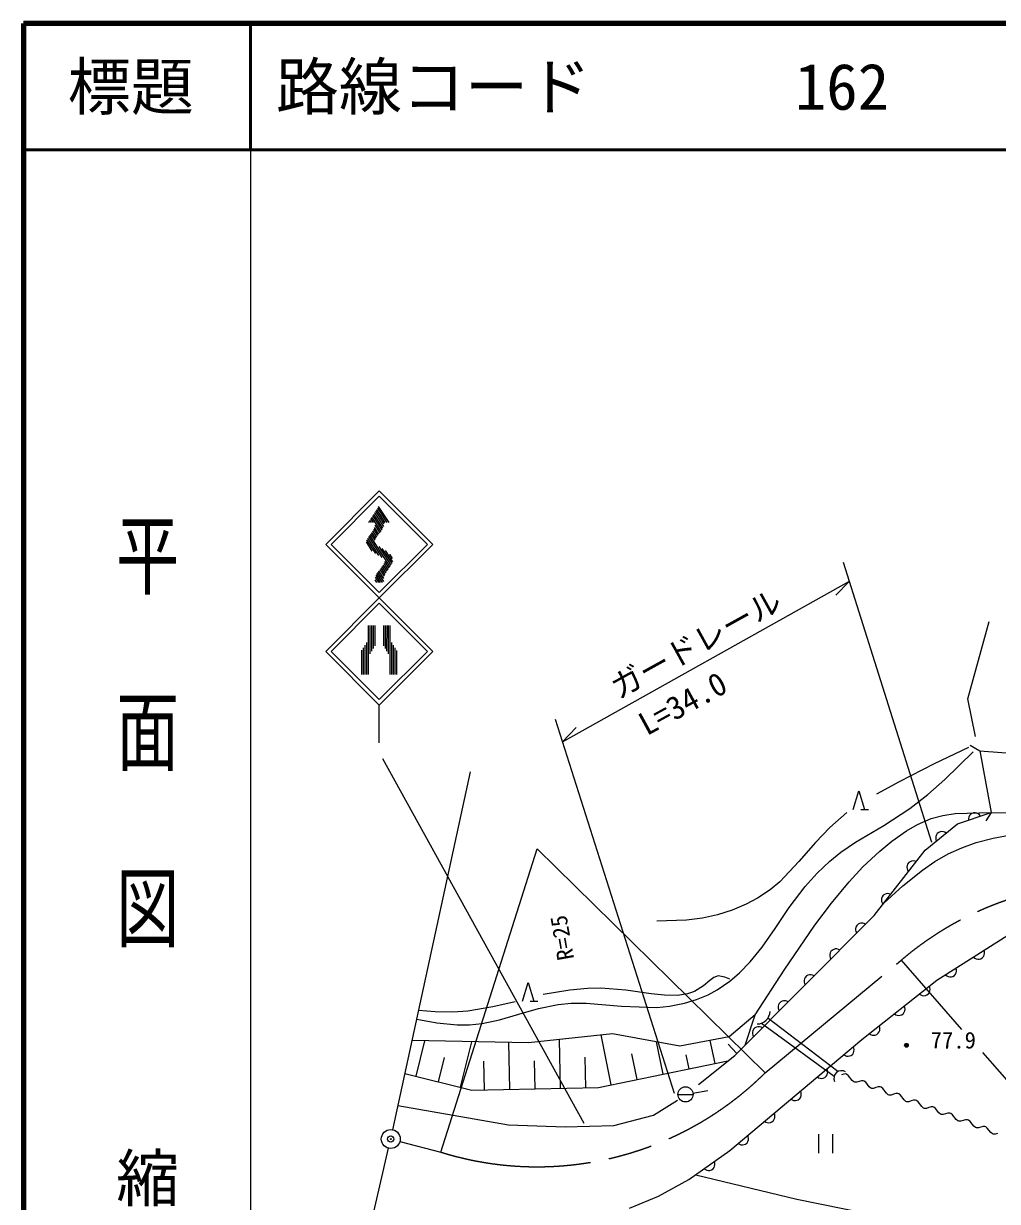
# Model space of a CAD drawing. Units: millimetres, scale not verified. Extents: x 40000 to 680000, y 20000 to 380000.
# Drawn here: x 40000 to 117210, y 286630 to 380000 of the extents above; entities that cross this region are included whole.
import ezdxf
from ezdxf.enums import TextEntityAlignment as Align

# ---------------------------------------------------------------- set-up
doc = ezdxf.new("R2010")
doc.units = ezdxf.units.MM
doc.header["$LTSCALE"] = 1000
doc.header["$PDMODE"] = 32
doc.header["$PDSIZE"] = 500
doc.linetypes.add('CHAIN', pattern=[18.5, 12, -1.5, 3.5, -1.5])
for name, color, linetype, lineweight in [('M-BGD', 7, 'Continuous', 25), ('M-BMK', 2, 'CHAIN', 13), ('M-BMK-OTRS', 5, 'Continuous', 25), ('M-BMK-SRVR', 3, 'Continuous', 25), ('M-STR-HTXT', 7, 'Continuous', 13), ('M-STR-STRC', 7, 'Continuous', 25), ('M-TTL', 2, 'Continuous', 140), ('M-TTL-BAND', 7, 'Continuous', 25), ('M-TTL-LINE', 7, 'Continuous', 50)]:
    doc.layers.add(name, color=color, linetype=linetype, lineweight=lineweight)
doc.layers.add('M-OTRS', color=6, linetype='Continuous')
doc.layers.add('M-TTL-TXT', color=7, linetype='Continuous')
doc.styles.add('@ＭＳ ゴシック', font='')
doc.styles.add('ＭＳ ゴシック', font='')
doc.styles.get('@ＭＳ ゴシック').set_extended_font_data('@MS Gothic')
doc.styles.get('ＭＳ ゴシック').set_extended_font_data('MS Gothic')

msp = doc.modelspace()

# ---------------------------------------------------------------- linework, layer by layer
at = {"layer": 'M-BGD'}
for p, q in [((114870, 326473), (116542, 332612)), ((115465, 323493), (114870, 326473)), ((115043, 322806), (115825, 322356)), ((115825, 322356), (116721, 317473)), ((115825, 322356), (120239, 322003)), ((105782, 317690), (106233, 319190)), ((106233, 319190), (106682, 317690)), ((106382, 317690), (106982, 317690)), ((114048, 316553), (116721, 317473)), ((116721, 317473), (116291, 316789)), ((116721, 317473), (120998, 317412)), ((111484, 314468), (114048, 316553)), ((114935, 317091), (114910, 316977)), ((114910, 316977), (114912, 316850)), ((114997, 317218), (114935, 317091)), ((115072, 317307), (114997, 317218)), ((115172, 317384), (115072, 317307)), ((115323, 317436), (115172, 317384)), ((115450, 317437), (115323, 317436)), ((115564, 317413), (115450, 317437)), ((115691, 317351), (115564, 317413)), ((115780, 317276), (115691, 317351)), ((115857, 317176), (115780, 317276)), ((112371, 315679), (112331, 315569)), ((112439, 315786), (112371, 315679)), ((112563, 315887), (112439, 315786)), ((112681, 315931), (112563, 315887)), ((112797, 315948), (112681, 315931)), ((112937, 315933), (112797, 315948)), ((113047, 315894), (112937, 315933)), ((113154, 315826), (113047, 315894)), ((112331, 315569), (112317, 315429)), ((112317, 315429), (112333, 315313)), ((112333, 315313), (112378, 315195)), ((107428, 309284), (111484, 314468)), ((110047, 313248), (110033, 313133)), ((110033, 313133), (110050, 312992)), ((110090, 313368), (110047, 313248)), ((110050, 312992), (110092, 312883)), ((110188, 313494), (110090, 313368)), ((110092, 312883), (110162, 312778)), ((110294, 313563), (110188, 313494)), ((110403, 313605), (110294, 313563)), ((110543, 313622), (110403, 313605)), ((110659, 313608), (110543, 313622)), ((110778, 313566), (110659, 313608)), ((108266, 310971), (108161, 310902)), ((108375, 311013), (108266, 310971)), ((108515, 311030), (108375, 311013)), ((108631, 311016), (108515, 311030)), ((108750, 310974), (108631, 311016)), ((108020, 310656), (108005, 310541)), ((108005, 310541), (108022, 310400)), ((108062, 310775), (108020, 310656)), ((108022, 310400), (108064, 310291)), ((108161, 310902), (108062, 310775)), ((108064, 310291), (108134, 310186)), ((96396, 298201), (107428, 309284)), ((105995, 308383), (105967, 308270)), ((105967, 308270), (105968, 308128)), ((105968, 308128), (105996, 308015)), ((106052, 308496), (105995, 308383)), ((106165, 308610), (106052, 308496)), ((106278, 308666), (106165, 308610)), ((106391, 308695), (106278, 308666)), ((106532, 308695), (106391, 308695)), ((106645, 308667), (106532, 308695)), ((106759, 308611), (106645, 308667)), ((112416, 304159), (119045, 308384)), ((105996, 308015), (106053, 307902)), ((103950, 306329), (103922, 306215)), ((104007, 306442), (103950, 306329)), ((104120, 306555), (104007, 306442)), ((104233, 306612), (104120, 306555)), ((104346, 306641), (104233, 306612)), ((104487, 306641), (104346, 306641)), ((104600, 306613), (104487, 306641)), ((104714, 306557), (104600, 306613)), ((116183, 306418), (116152, 306540)), ((116156, 306163), (116186, 306301)), ((116186, 306301), (116183, 306418)), ((103922, 306215), (103923, 306074)), ((103923, 306074), (103951, 305961)), ((103951, 305961), (104008, 305848)), ((115309, 306003), (115407, 305923)), ((115407, 305923), (115512, 305871)), ((115512, 305871), (115650, 305841)), ((115650, 305841), (115766, 305844)), ((115766, 305844), (115889, 305874)), ((115889, 305874), (116024, 305960)), ((116024, 305960), (116104, 306059)), ((116104, 306059), (116156, 306163)), ((101962, 304388), (101905, 304274)), ((102075, 304501), (101962, 304388)), ((102188, 304558), (102075, 304501)), ((102301, 304586), (102188, 304558)), ((102442, 304587), (102301, 304586)), ((102555, 304559), (102442, 304587)), ((102669, 304502), (102555, 304559)), ((113100, 304594), (113198, 304515)), ((113198, 304515), (113302, 304463)), ((113302, 304463), (113440, 304432)), ((113440, 304432), (113557, 304435)), ((113557, 304435), (113679, 304466)), ((113679, 304466), (113814, 304552)), ((113814, 304552), (113894, 304650)), ((113894, 304650), (113946, 304755)), ((113974, 305009), (113943, 305132)), ((113946, 304755), (113977, 304893)), ((113977, 304893), (113974, 305009)), ((79565, 302498), (80015, 303998)), ((80015, 303998), (80465, 302498)), ((101905, 304274), (101877, 304161)), ((101877, 304161), (101878, 304020)), ((101878, 304020), (101906, 303907)), ((101906, 303907), (101963, 303794)), ((106448, 299458), (112416, 304159)), ((111857, 303566), (111814, 303685)), ((111872, 303450), (111857, 303566)), ((100256, 302532), (100143, 302504)), ((100397, 302532), (100256, 302532)), ((100510, 302504), (100397, 302532)), ((111029, 303066), (111135, 302997)), ((111135, 302997), (111244, 302955)), ((111244, 302955), (111384, 302938)), ((111384, 302938), (111500, 302953)), ((111500, 302953), (111619, 302996)), ((111619, 302996), (111744, 303095)), ((111744, 303095), (111814, 303201)), ((111814, 303201), (111855, 303310)), ((111855, 303310), (111872, 303450)), ((80165, 302498), (80765, 302497)), ((99860, 302220), (99832, 302107)), ((99832, 302107), (99833, 301965)), ((99833, 301965), (99861, 301852)), ((99917, 302333), (99860, 302220)), ((99861, 301852), (99918, 301739)), ((100030, 302447), (99917, 302333)), ((100143, 302504), (100030, 302447)), ((100624, 302448), (100510, 302504)), ((109755, 301528), (109825, 301634)), ((109868, 301999), (109825, 302118)), ((109825, 301634), (109866, 301743)), ((109866, 301743), (109883, 301883)), ((109883, 301883), (109868, 301999)), ((98004, 301435), (95928, 299678)), ((97203, 299012), (98004, 301435)), ((98510, 300762), (104270, 296573)), ((104564, 296927), (99006, 301156)), ((109039, 301499), (109145, 301430)), ((109145, 301430), (109254, 301388)), ((109254, 301388), (109395, 301372)), ((109395, 301372), (109510, 301386)), ((109510, 301386), (109629, 301429)), ((109629, 301429), (109755, 301528)), ((86691, 299924), (80031, 299197)), ((86599, 295866), (85785, 299826)), ((92021, 298947), (86691, 299924)), ((97815, 300166), (97787, 300053)), ((97787, 300053), (97788, 299911)), ((97788, 299911), (97816, 299798)), ((97872, 300279), (97815, 300166)), ((97816, 299798), (97873, 299685)), ((97985, 300393), (97872, 300279)), ((98098, 300449), (97985, 300393)), ((98211, 300478), (98098, 300449)), ((98352, 300478), (98211, 300478)), ((98465, 300450), (98352, 300478)), ((98579, 300394), (98465, 300450)), ((107050, 299932), (107156, 299863)), ((107156, 299863), (107265, 299821)), ((107265, 299821), (107405, 299805)), ((107405, 299805), (107521, 299819)), ((107521, 299819), (107640, 299862)), ((107640, 299862), (107766, 299961)), ((107766, 299961), (107835, 300067)), ((107835, 300067), (107877, 300176)), ((107879, 300432), (107836, 300551)), ((107877, 300176), (107893, 300316)), ((107893, 300316), (107879, 300432)), ((80031, 299197), (70809, 299392)), ((71122, 296550), (71816, 299370)), ((74654, 295681), (75543, 299292)), ((78547, 295521), (78477, 299230)), ((82561, 295597), (82488, 299465)), ((90710, 296711), (90181, 299285)), ((95928, 299678), (92021, 298947)), ((94821, 297557), (94442, 299400)), ((96526, 298390), (95868, 299107)), ((95981, 290676), (106448, 299458)), ((105831, 298784), (105785, 298901)), ((105849, 298669), (105831, 298784)), ((72888, 296115), (73363, 298045)), ((84568, 295635), (84522, 298065)), ((88655, 296289), (88235, 298331)), ((92765, 297134), (92533, 298262)), ((93499, 295911), (96396, 298201)), ((105018, 298259), (105126, 298192)), ((105126, 298192), (105236, 298154)), ((105236, 298154), (105377, 298142)), ((105377, 298142), (105493, 298160)), ((105493, 298160), (105610, 298207)), ((105610, 298207), (105733, 298310)), ((105733, 298310), (105799, 298417)), ((105799, 298417), (105837, 298528)), ((105837, 298528), (105849, 298669)), ((76541, 295482), (76497, 297756)), ((80554, 295559), (80512, 297771)), ((85572, 295654), (95848, 297769)), ((103738, 297027), (103691, 297145)), ((103756, 296912), (103738, 297027)), ((70238, 296767), (75537, 295463)), ((102925, 296502), (103033, 296436)), ((103033, 296436), (103143, 296398)), ((103143, 296398), (103284, 296386)), ((103284, 296386), (103399, 296404)), ((103399, 296404), (103517, 296450)), ((103517, 296450), (103639, 296553)), ((103639, 296553), (103706, 296661)), ((103706, 296661), (103744, 296771)), ((103744, 296771), (103756, 296912)), ((105031, 296731), (104849, 296672)), ((105193, 296735), (105031, 296731)), ((105277, 296703), (105193, 296735)), ((105396, 296594), (105277, 296703)), ((105705, 296222), (105396, 296594)), ((105824, 296113), (105705, 296222)), ((105909, 296081), (105824, 296113)), ((106070, 296084), (105909, 296081)), ((106253, 296144), (106070, 296084)), ((106423, 296200), (106253, 296144)), ((106574, 296203), (106423, 296200)), ((106653, 296173), (106574, 296203)), ((106764, 296072), (106653, 296173)), ((107052, 295724), (106764, 296072)), ((75537, 295463), (85572, 295654)), ((91878, 295118), (93078, 295117)), ((93069, 295218), (94252, 295419)), ((101644, 295271), (101598, 295388)), ((101662, 295156), (101644, 295271)), ((101650, 295015), (101662, 295156)), ((107163, 295622), (107052, 295724)), ((107242, 295593), (107163, 295622)), ((107393, 295596), (107242, 295593)), ((107563, 295651), (107393, 295596)), ((107746, 295711), (107563, 295651)), ((107907, 295714), (107746, 295711)), ((107992, 295683), (107907, 295714)), ((108111, 295574), (107992, 295683)), ((108420, 295201), (108111, 295574)), ((108539, 295092), (108420, 295201)), ((108623, 295061), (108539, 295092)), ((108785, 295064), (108623, 295061)), ((108967, 295124), (108785, 295064)), ((109150, 295183), (108967, 295124)), ((109312, 295187), (109150, 295183)), ((109396, 295155), (109312, 295187)), ((109515, 295046), (109396, 295155)), ((69685, 294225), (78446, 292700)), ((89939, 293458), (91847, 294650)), ((100832, 294746), (100939, 294679)), ((100939, 294679), (101050, 294641)), ((101050, 294641), (101191, 294629)), ((101191, 294629), (101306, 294647)), ((101306, 294647), (101423, 294694)), ((101423, 294694), (101546, 294797)), ((101546, 294797), (101612, 294904)), ((101612, 294904), (101650, 295015)), ((109824, 294674), (109515, 295046)), ((109943, 294565), (109824, 294674)), ((110027, 294533), (109943, 294565)), ((110189, 294536), (110027, 294533)), ((110372, 294596), (110189, 294536)), ((110554, 294656), (110372, 294596)), ((110716, 294659), (110554, 294656)), ((110800, 294627), (110716, 294659)), ((110919, 294518), (110800, 294627)), ((111228, 294146), (110919, 294518)), ((111347, 294037), (111228, 294146)), ((111946, 294124), (111776, 294068)), ((112097, 294127), (111946, 294124)), ((112175, 294097), (112097, 294127)), ((86791, 292649), (89939, 293458)), ((99551, 293514), (99504, 293632)), ((99519, 293148), (99557, 293258)), ((99569, 293399), (99551, 293514)), ((99557, 293258), (99569, 293399)), ((111431, 294005), (111347, 294037)), ((111593, 294009), (111431, 294005)), ((111776, 294068), (111593, 294009)), ((112287, 293996), (112175, 294097)), ((112575, 293648), (112287, 293996)), ((112686, 293547), (112575, 293648)), ((112765, 293517), (112686, 293547)), ((112916, 293520), (112765, 293517)), ((113086, 293576), (112916, 293520)), ((113269, 293635), (113086, 293576)), ((113430, 293639), (113269, 293635)), ((113515, 293607), (113430, 293639)), ((113634, 293498), (113515, 293607)), ((113943, 293126), (113634, 293498)), ((78446, 292700), (82928, 292555)), ((82928, 292555), (86791, 292649)), ((98738, 292989), (98846, 292923)), ((98846, 292923), (98956, 292885)), ((98956, 292885), (99097, 292873)), ((99097, 292873), (99212, 292891)), ((99212, 292891), (99330, 292937)), ((99330, 292937), (99452, 293040)), ((99452, 293040), (99519, 293148)), ((114062, 293017), (113943, 293126)), ((114146, 292985), (114062, 293017)), ((114308, 292988), (114146, 292985)), ((114490, 293048), (114308, 292988)), ((114673, 293108), (114490, 293048)), ((114834, 293111), (114673, 293108)), ((114919, 293079), (114834, 293111)), ((115038, 292970), (114919, 293079)), ((115347, 292598), (115038, 292970)), ((115466, 292489), (115347, 292598)), ((115550, 292457), (115466, 292489)), ((115712, 292461), (115550, 292457)), ((115894, 292520), (115712, 292461)), ((116065, 292576), (115894, 292520)), ((116216, 292579), (116065, 292576)), ((116294, 292549), (116216, 292579)), ((116405, 292448), (116294, 292549)), ((116694, 292100), (116405, 292448)), ((97359, 291284), (97425, 291391)), ((97457, 291758), (97411, 291875)), ((97425, 291391), (97463, 291502)), ((97476, 291643), (97457, 291758)), ((97463, 291502), (97476, 291643)), ((103020, 291966), (103019, 290466)), ((104159, 290465), (104160, 291965)), ((116805, 291999), (116694, 292100)), ((116884, 291969), (116805, 291999)), ((117034, 291972), (116884, 291969)), ((117205, 292028), (117034, 291972)), ((92736, 288360), (95981, 290676)), ((96645, 291233), (96753, 291166)), ((96753, 291166), (96863, 291128)), ((96863, 291128), (97004, 291116)), ((97004, 291116), (97119, 291134)), ((97119, 291134), (97237, 291181)), ((97237, 291181), (97359, 291284)), ((94803, 289688), (94766, 289808)), ((94789, 289432), (94812, 289571)), ((94812, 289571), (94803, 289688)), ((101314, 286773), (93304, 288722)), ((93952, 289228), (94054, 289153)), ((94054, 289153), (94161, 289107)), ((94161, 289107), (94300, 289083)), ((94300, 289083), (94417, 289093)), ((94417, 289093), (94538, 289130)), ((94538, 289130), (94668, 289223)), ((94668, 289223), (94742, 289325)), ((94742, 289325), (94789, 289432)), ((90343, 287043), (92736, 288360)), ((88045, 286107), (90343, 287043)), ((108867, 285244), (101314, 286773))]:
    msp.add_line(p, q, dxfattribs=at)
for points in [[(71175, 301071), (72775, 300800), (74368, 300636), (75357, 300634), (76356, 300739), (77722, 301030), (79276, 301475), (80829, 301922), (82389, 302248), (83414, 302342), (84600, 302341), (87396, 302114), (90196, 302008), (91203, 302109), (92393, 302339), (93356, 302629), (94279, 303017), (95002, 303407), (95993, 304089), (96758, 304747), (97600, 305620), (98548, 306797), (99581, 308270), (100705, 309919), (101976, 311600), (102915, 312649), (103932, 313614), (104802, 314313), (105958, 315099), (108198, 316427), (110277, 317780), (111685, 318893), (113032, 320090), (115272, 322261)], [(114912, 322606), (112199, 321325), (109406, 319885), (107631, 318912)], [(105267, 317465), (103924, 316265), (102777, 315088), (101469, 313568), (99957, 311973), (99192, 311337), (98189, 310665), (97296, 310186), (96171, 309709), (95006, 309342), (93818, 309087), (92559, 308937), (90961, 308868), (90202, 308857)], [(98004, 301435), (100291, 304960), (102728, 308520), (104044, 310277), (105450, 311968), (106547, 313142), (107873, 314393), (108827, 315183), (109993, 316005), (110867, 316504), (111961, 316976), (112877, 317236), (113853, 317393), (116721, 317473)], [(108207, 310279), (109713, 311636), (111270, 312900), (112250, 313576), (113305, 314180), (114386, 314672), (115512, 315071), (116873, 315430), (118271, 315684), (119900, 315857), (121542, 315919), (123369, 315878), (125188, 315735), (127184, 315474), (129353, 315083), (132278, 314419), (135371, 313605), (139419, 312495), (143361, 311516), (146882, 310783), (150623, 310108), (156379, 309183)], [(95993, 304243), (95599, 304416), (95079, 304510), (94734, 304392), (94407, 304155), (93897, 303710), (93194, 303283), (92628, 303089), (91835, 302966), (90801, 302976), (89751, 303094), (87746, 303373), (85768, 303528), (84705, 303514), (83322, 303380), (81205, 303029)], [(78963, 302442), (77195, 302044), (75222, 301720), (74038, 301638), (72641, 301665), (71324, 301755)]]:
    msp.add_lwpolyline(points, dxfattribs=at)
for centre, radius in [((109995, 299007), 150), ((109995, 299007), 90), ((109995, 299007), 30), ((92478, 295117), 600)]:
    msp.add_circle(centre, radius, dxfattribs=at)
for centre, radius, start, end in [((98147, 301729), 1033, 270.89708, 357.94053), ((104849, 296390), 608, 57.74057, 204.0383)]:
    msp.add_arc(centre, radius, start, end, dxfattribs=at)
at = {"layer": 'M-BMK'}
for p, q in [((98806, 296835), (109577, 305743)), ((69835, 291388), (73080, 290538))]:
    msp.add_line(p, q, dxfattribs=at)
for centre, radius, start, end in [((126199, 286317), 25566, 76.35076, 130.55232), ((80710, 315067), 25688, 252.7204, 314.78462)]:
    msp.add_arc(centre, radius, start, end, dxfattribs=at)
at = {"layer": 'M-BMK-OTRS'}
for p, q in [((69269, 292311), (75442, 320686)), ((61207, 257350), (68941, 290847))]:
    msp.add_line(p, q, dxfattribs=at)
at = {"layer": 'M-BMK-SRVR'}
for radius in [750, 30]:
    msp.add_circle((69110, 291578), radius, dxfattribs=at)
at = {"layer": 'M-OTRS'}
msp.add_point((69110, 291578), dxfattribs=at)
msp.add_point((69110, 291578), dxfattribs=at)
at = {"layer": 'M-STR-HTXT'}
for p, q in [((111996, 315093), (105008, 337279)), ((82720, 323070), (105473, 335804)), ((105473, 335804), (104396, 334679)), ((82150, 324858), (91592, 295224)), ((82720, 323070), (83798, 324194)), ((73080, 290538), (80712, 314576)), ((80712, 314576), (98806, 296835)), ((109577, 305743), (114367, 300259)), ((116014, 298427), (126325, 286764))]:
    msp.add_line(p, q, dxfattribs=at)
at = {"layer": 'M-STR-STRC'}
for p, q in [((63958, 338712), (68203, 342952)), ((68203, 342952), (72444, 338708)), ((68203, 342528), (64383, 338711)), ((72019, 338708), (68203, 342528)), ((67584, 340880), (68315, 339741)), ((67661, 341000), (68393, 339860)), ((67738, 341120), (68466, 339988)), ((67816, 341241), (68526, 340135)), ((67893, 341361), (68554, 340331)), ((67970, 341481), (68638, 340441)), ((68048, 341601), (68793, 340441)), ((68125, 341721), (68947, 340441)), ((67352, 340520), (67402, 340442)), ((67429, 340640), (67556, 340442)), ((67506, 340760), (67711, 340442)), ((67741, 339913), (68064, 339411)), ((67804, 340057), (68149, 339519)), ((67848, 340228), (68233, 339628)), ((67200, 339073), (67897, 337986)), ((67266, 339209), (68145, 337840)), ((67344, 339329), (68404, 337678)), ((67426, 339442), (69037, 336934)), ((67506, 339557), (67839, 339040)), ((67589, 339669), (67905, 339177)), ((67667, 339788), (67982, 339298)), ((68199, 334467), (63958, 338712)), ((64383, 338711), (68199, 334891)), ((67153, 338904), (67618, 338181)), ((68157, 338545), (69113, 337055)), ((72444, 338708), (68199, 334467)), ((68199, 334891), (72019, 338708)), ((68404, 338400), (69184, 337186)), ((68674, 338221), (69238, 337342)), ((68484, 337072), (68795, 336589)), ((68556, 337200), (68875, 336704)), ((68604, 337367), (68957, 336818)), ((69018, 337926), (69223, 337607)), ((67921, 336265), (68281, 335705)), ((67992, 336396), (68436, 335705)), ((68070, 336515), (68544, 335776)), ((68152, 336628), (68545, 336016)), ((68237, 336736), (68584, 336196)), ((68320, 336847), (68646, 336339)), ((68404, 336957), (68716, 336471)), ((67837, 335915), (67972, 335705)), ((67863, 336115), (68127, 335705)), ((63955, 330226), (68199, 334467)), ((68199, 334467), (72440, 330223)), ((68199, 334043), (64379, 330226)), ((72016, 330223), (68199, 334043)), ((67346, 328407), (67348, 332293)), ((67477, 330036), (67478, 332293)), ((67607, 330245), (67608, 332293)), ((67737, 330455), (67738, 332293)), ((67867, 330664), (67868, 332293)), ((68528, 332293), (68527, 330664)), ((68658, 332293), (68657, 330454)), ((68788, 332293), (68787, 330245)), ((68918, 332293), (68917, 330035)), ((69048, 332293), (69046, 328406)), ((67086, 328407), (67088, 330735)), ((67216, 328407), (67218, 330945)), ((69178, 330944), (69176, 328406)), ((69308, 330734), (69306, 328406)), ((68195, 325982), (63955, 330226)), ((64379, 330226), (68196, 326406)), ((66826, 328407), (66827, 330316)), ((66956, 328407), (66957, 330526)), ((72440, 330223), (68195, 325982)), ((68196, 326406), (72016, 330223)), ((69437, 330525), (69436, 328406)), ((69567, 330315), (69566, 328406)), ((68194, 322982), (68195, 325982)), ((84445, 292797), (68488, 321726))]:
    msp.add_line(p, q, dxfattribs=at)
at = {"layer": 'M-TTL'}
for p, q in [((40000, 380000), (40000, 20000)), ((680000, 380000), (40000, 380000))]:
    msp.add_line(p, q, dxfattribs=at)
at = {"layer": 'M-TTL-BAND'}
msp.add_line((58000, 370000), (58000, 20000), dxfattribs=at)
at = {"layer": 'M-TTL-LINE'}
for p, q in [((58000, 380000), (58000, 370000)), ((40000, 370000), (680000, 370000))]:
    msp.add_line(p, q, dxfattribs=at)

# ---------------------------------------------------------------- texts
at = {"layer": 'M-BGD', "style": 'ＭＳ ゴシック'}
msp.add_text('77.9', height=1320, rotation=359.975, dxfattribs=at).set_placement((111915, 298358), align=Align.BOTTOM_LEFT)
at = {"layer": 'M-STR-HTXT', "style": 'ＭＳ ゴシック'}
for s, height, rotation, p in [('ガードレール', 1833, 28.975, (87440, 325933)), ('L=34.0', 1833, 28.675, (89672, 323025)), ('R=25', 1320, 99.975, (84039, 305942))]:
    msp.add_text(s, height=height, rotation=rotation, dxfattribs=at).set_placement(p, align=Align.BOTTOM_LEFT)
at = {"layer": 'M-TTL-BAND', "style": '@ＭＳ ゴシック', "width": 1.4}
msp.add_text('平  面  図', height=3666, rotation=270, dxfattribs=at).set_placement((49777, 306475), align=Align.MIDDLE_RIGHT)
at = {"layer": 'M-TTL-BAND', "style": '@ＭＳ ゴシック'}
msp.add_text('縮尺千分の一', height=3666, rotation=270, dxfattribs=at).set_placement((49777, 261030), align=Align.MIDDLE_RIGHT)
at = {"layer": 'M-TTL-TXT', "style": 'ＭＳ ゴシック'}
msp.add_text('標題', height=3666, dxfattribs=at).set_placement((48500, 375000), align=Align.MIDDLE_CENTER)
for s, p in [('路線コード', (60000, 375000)), ('162', (101142, 375000))]:
    msp.add_text(s, height=3666, dxfattribs=at).set_placement(p, align=Align.MIDDLE_LEFT)

doc.saveas('drawing.dxf')
